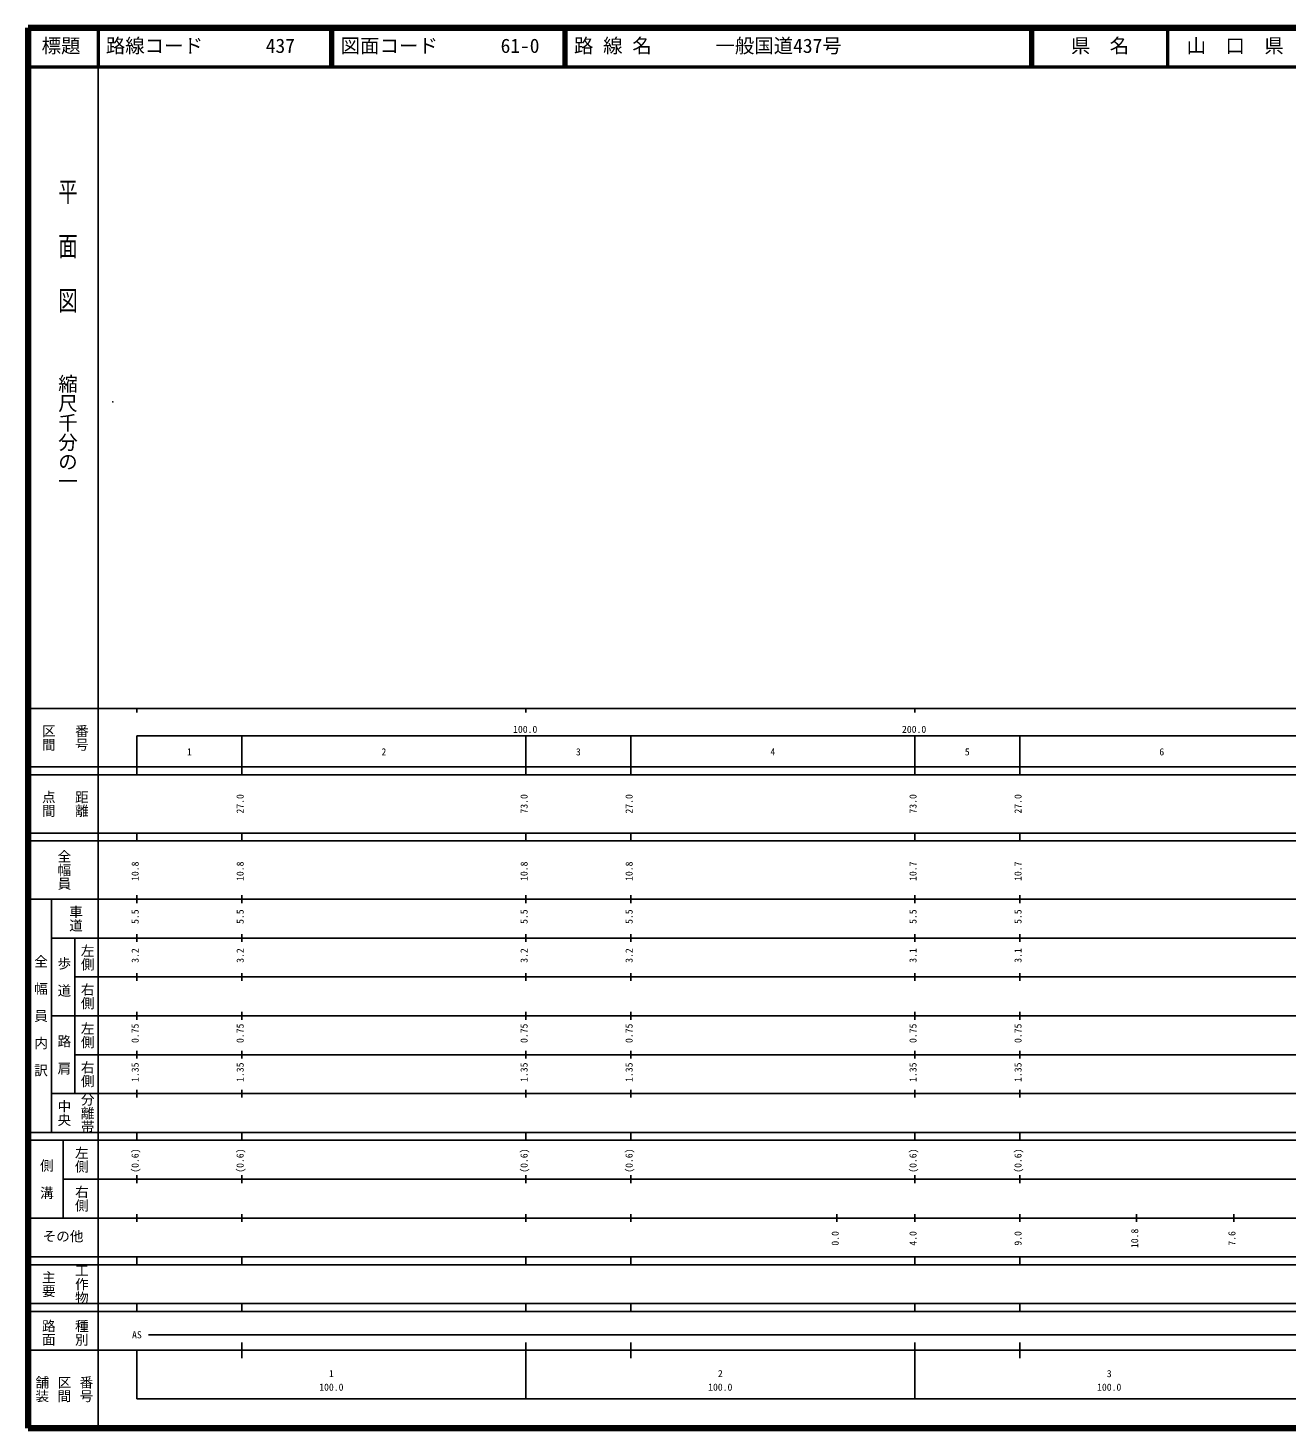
# Model space of a CAD drawing. Units: millimetres on the paper. Extents: x 40 to 680, y 20 to 380.
# Drawn here: x 40 to 363.7, y 20 to 380 of the extents above; entities that cross this region are included whole.
import ezdxf
from ezdxf.enums import TextEntityAlignment as Align

# ---------------------------------------------------------------- set-up
doc = ezdxf.new("R2010")
doc.units = ezdxf.units.MM
for name, color, linetype, lineweight in [('M-OTRS', 6, 'Continuous', 25), ('M-TTL', 2, 'Continuous', 140), ('M-TTL-BAND', 7, 'Continuous', 25), ('M-TTL-LINE', 7, 'Continuous', 50)]:
    doc.layers.add(name, color=color, linetype=linetype, lineweight=lineweight)
doc.layers.add('M-TTL-TXT', color=7, linetype='Continuous')
doc.styles.add('@ＭＳ ゴシック', font='')
doc.styles.add('ＭＳ ゴシック', font='')
doc.styles.get('@ＭＳ ゴシック').set_extended_font_data('@MS Gothic')
doc.styles.get('ＭＳ ゴシック').set_extended_font_data('MS Gothic')

msp = doc.modelspace()

# ---------------------------------------------------------------- linework, layer by layer
at = {"layer": 'M-OTRS'}
for radius in [0.0313, 0.025, 0.0188, 0.0125, 0.0063]:
    msp.add_circle((61.808, 283.852), radius, dxfattribs=at)
at = {"layer": 'M-TTL'}
for p, q in [((40, 380), (40, 20)), ((680, 380), (40, 380)), ((40, 20), (680, 20))]:
    msp.add_line(p, q, dxfattribs=at)
at = {"layer": 'M-TTL-BAND'}
for p, q in [((58, 370), (58, 20)), ((40, 205), (579, 205)), ((68, 205), (68, 204)), ((168, 205), (168, 204)), ((268, 205), (268, 204)), ((68, 198), (579, 198)), ((68, 198), (68, 188)), ((95, 188), (95, 198)), ((168, 188), (168, 198)), ((195, 188), (195, 198)), ((268, 188), (268, 198)), ((295, 188), (295, 198)), ((40, 190), (579, 190)), ((40, 188), (579, 188)), ((40, 173), (579, 173)), ((68, 171), (68, 173)), ((95, 171), (95, 173)), ((168, 171), (168, 173)), ((195, 171), (195, 173)), ((268, 171), (268, 173)), ((295, 171), (295, 173)), ((40, 171), (579, 171)), ((40, 156), (579, 156)), ((46, 96), (46, 156)), ((68, 155), (68, 157)), ((95, 155), (95, 157)), ((168, 155), (168, 157)), ((195, 155), (195, 157)), ((268, 155), (268, 157)), ((295, 155), (295, 157)), ((46, 146), (579, 146)), ((52, 146), (52, 106)), ((68, 145), (68, 147)), ((95, 145), (95, 147)), ((168, 145), (168, 147)), ((195, 145), (195, 147)), ((268, 145), (268, 147)), ((295, 145), (295, 147)), ((68, 135), (68, 137)), ((95, 135), (95, 137)), ((168, 135), (168, 137)), ((195, 135), (195, 137)), ((268, 135), (268, 137)), ((295, 135), (295, 137)), ((52, 136), (579, 136)), ((46, 126), (579, 126)), ((68, 125), (68, 127)), ((95, 125), (95, 127)), ((168, 125), (168, 127)), ((195, 125), (195, 127)), ((268, 125), (268, 127)), ((295, 125), (295, 127)), ((52, 116), (579, 116)), ((68, 115), (68, 117)), ((95, 115), (95, 117)), ((168, 115), (168, 117)), ((195, 115), (195, 117)), ((268, 115), (268, 117)), ((295, 115), (295, 117)), ((46, 106), (579, 106)), ((68, 105), (68, 107)), ((95, 105), (95, 107)), ((168, 105), (168, 107)), ((195, 105), (195, 107)), ((268, 105), (268, 107)), ((295, 105), (295, 107)), ((40, 96), (579, 96)), ((40, 94), (579, 94)), ((49, 94), (49, 74)), ((68, 94), (68, 96)), ((95, 94), (95, 96)), ((168, 94), (168, 96)), ((195, 94), (195, 96)), ((268, 94), (268, 96)), ((295, 94), (295, 96)), ((49, 84), (579, 84)), ((68, 83), (68, 85)), ((95, 83), (95, 85)), ((168, 83), (168, 85)), ((195, 83), (195, 85)), ((268, 83), (268, 85)), ((295, 83), (295, 85)), ((40, 74), (579, 74)), ((68, 73), (68, 75)), ((95, 73), (95, 75)), ((168, 73), (168, 75)), ((195, 73), (195, 75)), ((248, 73), (248, 75)), ((268, 73), (268, 75)), ((295, 73), (295, 75)), ((325, 73), (325, 75)), ((350, 73), (350, 75)), ((40, 64), (579, 64)), ((40, 62), (579, 62)), ((68, 62), (68, 64)), ((95, 62), (95, 64)), ((168, 62), (168, 64)), ((195, 62), (195, 64)), ((268, 62), (268, 64)), ((295, 62), (295, 64)), ((40, 52), (579, 52)), ((68, 50), (68, 52)), ((95, 50), (95, 52)), ((168, 50), (168, 52)), ((195, 50), (195, 52)), ((268, 50), (268, 52)), ((295, 50), (295, 52)), ((40, 50), (579, 50)), ((71, 44), (565, 44)), ((40, 40), (579, 40)), ((68, 40), (68, 27.5)), ((95, 38), (95, 42)), ((168, 27.5), (168, 42)), ((195, 38), (195, 42)), ((268, 27.5), (268, 42)), ((295, 38), (295, 42)), ((68, 27.5), (579, 27.5))]:
    msp.add_line(p, q, dxfattribs=at)
at = {"layer": 'M-TTL-LINE'}
for p, q in [((58, 380), (58, 370)), ((117.75, 380), (117.75, 370)), ((118.25, 380), (118.25, 370)), ((177.75, 380), (177.75, 370)), ((178.25, 380), (178.25, 370)), ((297.75, 380), (297.75, 370)), ((298.25, 380), (298.25, 370)), ((333, 380), (333, 370)), ((40, 370), (680, 370))]:
    msp.add_line(p, q, dxfattribs=at)

# ---------------------------------------------------------------- texts
at = {"layer": 'M-TTL-BAND', "style": '@ＭＳ ゴシック', "width": 1.4}
msp.add_text('平  面  図', height=3.666, rotation=270, dxfattribs=at).set_placement((47.277, 341.475), align=Align.BOTTOM_LEFT)
at = {"layer": 'M-TTL-BAND'}
for s, height, rotation, style, p in [('縮尺千分の一', 3.666, 270, '@ＭＳ ゴシック', (47.277, 291.03)), ('区間', 2.566, 270, '@ＭＳ ゴシック', (43.25, 201)), ('番号', 2.566, 270, '@ＭＳ ゴシック', (51.75, 201)), ('点間', 2.566, 270, '@ＭＳ ゴシック', (43.25, 184)), ('距離', 2.566, 270, '@ＭＳ ゴシック', (51.75, 184)), ('27.0', 1.833, 90, 'ＭＳ ゴシック', (96, 178)), ('73.0', 1.833, 90, 'ＭＳ ゴシック', (169, 178)), ('27.0', 1.833, 90, 'ＭＳ ゴシック', (196, 178)), ('73.0', 1.833, 90, 'ＭＳ ゴシック', (269, 178)), ('27.0', 1.833, 90, 'ＭＳ ゴシック', (296, 178)), ('全幅員', 2.566, 270, '@ＭＳ ゴシック', (47.25, 168.75)), ('10.8', 1.833, 90, 'ＭＳ ゴシック', (69, 160.674)), ('10.8', 1.833, 90, 'ＭＳ ゴシック', (96, 160.674)), ('10.8', 1.833, 90, 'ＭＳ ゴシック', (169, 160.674)), ('10.8', 1.833, 90, 'ＭＳ ゴシック', (196, 160.674)), ('10.7', 1.833, 90, 'ＭＳ ゴシック', (269, 160.674)), ('10.7', 1.833, 90, 'ＭＳ ゴシック', (296, 160.674)), ('車道', 2.566, 270, '@ＭＳ ゴシック', (50.25, 154.5)), ('5.5', 1.833, 90, 'ＭＳ ゴシック', (69, 149.625)), ('5.5', 1.833, 90, 'ＭＳ ゴシック', (96, 149.625)), ('5.5', 1.833, 90, 'ＭＳ ゴシック', (169, 149.625)), ('5.5', 1.833, 90, 'ＭＳ ゴシック', (196, 149.625)), ('5.5', 1.833, 90, 'ＭＳ ゴシック', (269, 149.625)), ('5.5', 1.833, 90, 'ＭＳ ゴシック', (296, 149.625)), ('左側', 2.566, 270, '@ＭＳ ゴシック', (53.25, 144.5)), ('全\u3000幅\u3000員\u3000内\u3000訳', 2.566, 270, '@ＭＳ ゴシック', (41.25, 141.75)), ('歩\u3000道', 2.566, 270, '@ＭＳ ゴシック', (47.25, 141.25)), ('3.2', 1.833, 90, 'ＭＳ ゴシック', (69, 139.625)), ('3.2', 1.833, 90, 'ＭＳ ゴシック', (96, 139.625)), ('3.2', 1.833, 90, 'ＭＳ ゴシック', (169, 139.625)), ('3.2', 1.833, 90, 'ＭＳ ゴシック', (196, 139.625)), ('3.1', 1.833, 90, 'ＭＳ ゴシック', (269, 139.625)), ('3.1', 1.833, 90, 'ＭＳ ゴシック', (296, 139.625)), ('右側', 2.566, 270, '@ＭＳ ゴシック', (53.25, 134.5)), ('左側', 2.566, 270, '@ＭＳ ゴシック', (53.25, 124.5)), ('0.75', 1.833, 90, 'ＭＳ ゴシック', (69, 119)), ('0.75', 1.833, 90, 'ＭＳ ゴシック', (96, 119)), ('0.75', 1.833, 90, 'ＭＳ ゴシック', (169, 119)), ('0.75', 1.833, 90, 'ＭＳ ゴシック', (196, 119)), ('0.75', 1.833, 90, 'ＭＳ ゴシック', (269, 119)), ('0.75', 1.833, 90, 'ＭＳ ゴシック', (296, 119)), ('路\u3000肩', 2.566, 270, '@ＭＳ ゴシック', (47.25, 121.25)), ('右側', 2.566, 270, '@ＭＳ ゴシック', (53.25, 114.5)), ('1.35', 1.833, 90, 'ＭＳ ゴシック', (69, 109)), ('1.35', 1.833, 90, 'ＭＳ ゴシック', (96, 109)), ('1.35', 1.833, 90, 'ＭＳ ゴシック', (169, 109)), ('1.35', 1.833, 90, 'ＭＳ ゴシック', (196, 109)), ('1.35', 1.833, 90, 'ＭＳ ゴシック', (269, 109)), ('1.35', 1.833, 90, 'ＭＳ ゴシック', (296, 109)), ('分離帯', 2.566, 270, '@ＭＳ ゴシック', (53.25, 106.25)), ('中央', 2.566, 270, '@ＭＳ ゴシック', (47.25, 104.5)), ('左側', 2.566, 270, '@ＭＳ ゴシック', (51.75, 92.5)), ('(0.6)', 1.833, 90, 'ＭＳ ゴシック', (69, 85.639)), ('(0.6)', 1.833, 90, 'ＭＳ ゴシック', (96, 85.639)), ('(0.6)', 1.833, 90, 'ＭＳ ゴシック', (169, 85.639)), ('(0.6)', 1.833, 90, 'ＭＳ ゴシック', (196, 85.639)), ('(0.6)', 1.833, 90, 'ＭＳ ゴシック', (269, 85.639)), ('(0.6)', 1.833, 90, 'ＭＳ ゴシック', (296, 85.639)), ('側\u3000溝', 2.566, 270, '@ＭＳ ゴシック', (42.75, 89.25)), ('右側', 2.566, 270, '@ＭＳ ゴシック', (51.75, 82.5)), ('0.0', 1.833, 90, 'ＭＳ ゴシック', (249, 66.889)), ('4.0', 1.833, 90, 'ＭＳ ゴシック', (269, 66.889)), ('9.0', 1.833, 90, 'ＭＳ ゴシック', (296, 66.889)), ('10.8', 1.833, 90, 'ＭＳ ゴシック', (326, 66.264)), ('7.6', 1.833, 90, 'ＭＳ ゴシック', (351, 66.889)), ('工作物', 2.566, 270, '@ＭＳ ゴシック', (51.75, 62.25)), ('主要', 2.566, 270, '@ＭＳ ゴシック', (43.25, 60.5)), ('路面', 2.566, 270, '@ＭＳ ゴシック', (43.25, 48)), ('種別', 2.566, 270, '@ＭＳ ゴシック', (51.75, 48)), ('舗装', 2.566, 270, '@ＭＳ ゴシック', (41.583, 33.5)), ('区間', 2.566, 270, '@ＭＳ ゴシック', (47.25, 33.5)), ('番号', 2.566, 270, '@ＭＳ ゴシック', (52.917, 33.5))]:
    msp.add_text(s, height=height, rotation=rotation, dxfattribs=dict(at, style=style)).set_placement(p, align=Align.BOTTOM_LEFT)
at = {"layer": 'M-TTL-BAND', "style": 'ＭＳ ゴシック'}
for s, height, p in [('100.0', 1.833, (164.719, 198.195)), ('200.0', 1.833, (264.719, 198.195)), ('1', 1.833, (80.875, 192.405)), ('2', 1.833, (130.875, 192.405)), ('3', 1.833, (180.875, 192.405)), ('4', 1.833, (230.875, 192.405)), ('5', 1.833, (280.875, 192.405)), ('6', 1.833, (330.875, 192.405)), ('その他', 2.566, (43.75, 67.25)), ('AS', 1.833, (66.75, 42.5)), ('1', 1.833, (117.375, 32.523)), ('2', 1.833, (217.375, 32.523)), ('3', 1.833, (317.375, 32.523)), ('100.0', 1.833, (114.875, 29.033)), ('100.0', 1.833, (214.875, 29.033)), ('100.0', 1.833, (314.875, 29.033))]:
    msp.add_text(s, height=height, dxfattribs=at).set_placement(p, align=Align.BOTTOM_LEFT)
at = {"layer": 'M-TTL-TXT', "style": 'ＭＳ ゴシック'}
for s, p in [('標題', (43.5, 372.5)), ('路線コード', (60, 372.5)), ('437', (101.142, 372.5)), ('図面コード', (120.38, 372.5)), ('61-0', (161.521, 372.5)), ('路 線 名', (180.38, 372.5)), ('一般国道437号', (216.734, 372.5)), ('県\u3000名', (308.125, 372.5)), ('山\u3000口\u3000県', (337.875, 372.5))]:
    msp.add_text(s, height=3.666, dxfattribs=at).set_placement(p, align=Align.BOTTOM_LEFT)

doc.saveas('drawing.dxf')
